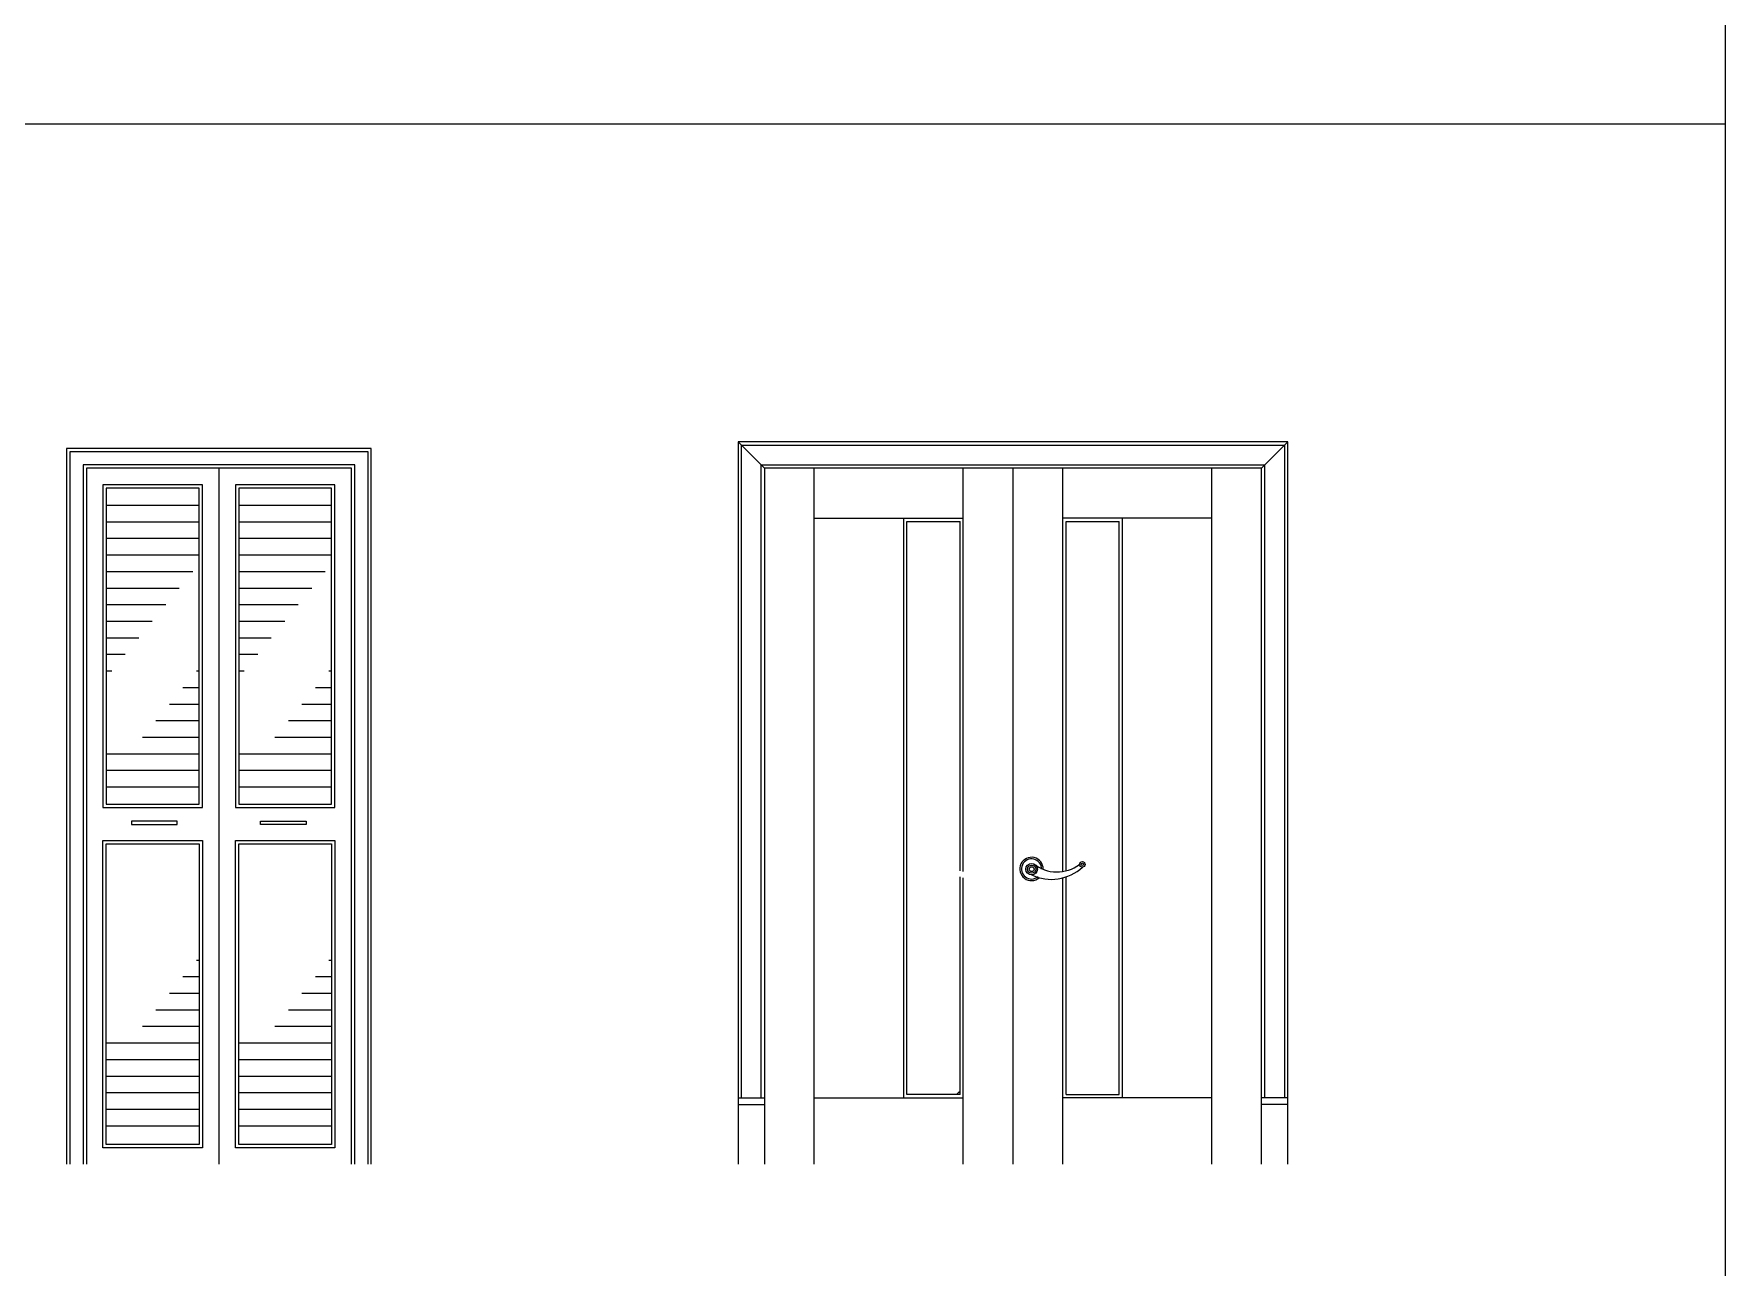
# Model space of a CAD drawing. Header units: millimetres. Extents: x 981 to 33574, y 16402 to 34985.
# Drawn here: x 28469 to 33574, y 25693 to 29415 of the extents above; entities that cross this region are included whole.
import ezdxf

# ---------------------------------------------------------------- set-up
doc = ezdxf.new("R2010")
doc.units = ezdxf.units.MM
doc.layers.add('www.cad-blocks.net', color=7, linetype='Continuous')

# ---------------------------------------------------------------- blocks, each defined once
blk = doc.blocks.new('A$C57843AE8')
for p, q in [((80, 2100), (0, 2180)), ((1660, 2180), (0, 2180)), ((0, 2180), (0, 0)), ((10, 200), (10, 2170)), ((10, 2170), (1650, 2170)), ((1580, 2100), (1660, 2180)), ((1650, 200), (1650, 2170)), ((1650, 200), (1650, 2170)), ((1660, 0), (1660, 2180)), ((70, 200), (70, 2110)), ((70, 2110), (1590, 2110)), ((1580, 2100), (80, 2100)), ((80, 2100), (80, 0)), ((230, 0), (230, 2100)), ((680, 883.3), (680, 2100)), ((830, 0), (830, 2100)), ((830, 0), (830, 2100)), ((980, 883.3), (980, 2100)), ((1430, 0), (1430, 2100)), ((1580, 0), (1580, 2100)), ((1590, 200), (1590, 2110)), ((1590, 200), (1590, 2110)), ((230, 1950), (680, 1950)), ((500, 200), (500, 1950)), ((510, 210), (510, 1940)), ((510, 1940), (670, 1940)), ((670, 885.3), (670, 1940)), ((1430, 1950), (980, 1950)), ((990, 885.3), (990, 1940)), ((990, 1940), (1150, 1940)), ((1150, 210), (1150, 1940)), ((1160, 200), (1160, 1950)), ((670, 210), (670, 867)), ((680, 0), (680, 864)), ((980, 0), (980, 864)), ((990, 210), (990, 867)), ((670, 210), (510, 210)), ((659, 210), (666.7, 217.7)), ((666.7, 217.7), (670, 221)), ((990, 210), (1150, 210)), ((0, 200), (80, 200)), ((0, 180), (80, 180)), ((230, 200), (680, 200)), ((1430, 200), (980, 200)), ((1660, 200), (1580, 200)), ((1660, 180), (1580, 180))]:
    blk.add_line(p, q)
for centre, radius in [((886.2, 890.3), 17.4), ((886.2, 890.3), 12.4), ((886.2, 890.3), 7.42), ((1039.3, 904.7), 8.37), ((1039.3, 904.7), 3.37)]:
    blk.add_circle(centre, radius)
for centre, radius, start, end in [((885.7, 891), 35.3, 358.2273, 311.2705), ((885.7, 891), 30.3, 358.2273, 311.2705), ((945.5, 998.9), 139.2, 244.8192, 312.5456), ((962.7, 995.9), 113.9, 231.4684, 306.7875)]:
    blk.add_arc(centre, radius, start, end)
blk = doc.blocks.new('A$C6E5A48B3')
for p, q in [((0, 2160), (0, 0)), ((920, 2160), (0, 2160)), ((10, 2150), (10, 0)), ((910, 2150), (10, 2150)), ((910, 0), (910, 2150)), ((920, 0), (920, 2160)), ((50, 2110), (50, 0)), ((870, 2110), (50, 2110)), ((60, 2100), (60, 0)), ((860, 2100), (60, 2100)), ((460, 2100), (460, 0)), ((860, 0), (860, 2100)), ((870, 0), (870, 2110)), ((110, 2050), (110, 1076.8)), ((410, 2050), (110, 2050)), ((410, 1076.8), (410, 2050)), ((510, 2050), (510, 1076.8)), ((810, 2050), (510, 2050)), ((810, 1076.8), (810, 2050)), ((120, 2040), (120, 1086.8)), ((400, 2040), (120, 2040)), ((400, 1086.8), (400, 2040)), ((520, 2040), (520, 1086.8)), ((800, 2040), (520, 2040)), ((800, 1086.8), (800, 2040)), ((120, 1988.8), (400, 1988.8)), ((520, 1988.8), (800, 1988.8)), ((120, 1938.8), (400, 1938.8)), ((520, 1938.8), (800, 1938.8)), ((120, 1888.8), (400, 1888.8)), ((120, 1838.8), (400, 1838.8)), ((520, 1888.8), (800, 1888.8)), ((520, 1838.8), (800, 1838.8)), ((120, 1788.8), (380.9, 1788.8)), ((520, 1788.8), (780.9, 1788.8)), ((120, 1738.8), (340.2, 1738.8)), ((520, 1738.8), (740.2, 1738.8)), ((120, 1688.8), (299.4, 1688.8)), ((520, 1688.8), (699.4, 1688.8)), ((120, 1638.8), (258.7, 1638.8)), ((520, 1638.8), (658.7, 1638.8)), ((120, 1588.8), (218, 1588.8)), ((520, 1588.8), (618, 1588.8)), ((120, 1538.8), (177.2, 1538.8)), ((520, 1538.8), (577.2, 1538.8)), ((120, 1488.8), (136.5, 1488.8)), ((392.1, 1488.8), (400, 1488.8)), ((520, 1488.8), (536.5, 1488.8)), ((792.1, 1488.8), (800, 1488.8)), ((351.4, 1438.8), (400, 1438.8)), ((751.4, 1438.8), (800, 1438.8)), ((310.7, 1388.8), (400, 1388.8)), ((710.7, 1388.8), (800, 1388.8)), ((269.9, 1338.8), (400, 1338.8)), ((669.9, 1338.8), (800, 1338.8)), ((229.2, 1288.8), (400, 1288.8)), ((629.2, 1288.8), (800, 1288.8)), ((120, 1238.8), (400, 1238.8)), ((520, 1238.8), (800, 1238.8)), ((120, 1188.8), (400, 1188.8)), ((520, 1188.8), (800, 1188.8)), ((120, 1138.8), (400, 1138.8)), ((520, 1138.8), (800, 1138.8)), ((110, 1076.8), (410, 1076.8)), ((120, 1086.8), (400, 1086.8)), ((510, 1076.8), (810, 1076.8)), ((520, 1086.8), (800, 1086.8)), ((334, 1035.7), (196.6, 1035.7)), ((196.6, 1035.7), (196.6, 1025.4)), ((196.6, 1025.4), (334, 1025.4)), ((334, 1025.4), (334, 1035.7)), ((586, 1025.4), (586, 1035.7)), ((586, 1035.7), (723.4, 1035.7)), ((723.4, 1025.4), (586, 1025.4)), ((723.4, 1035.7), (723.4, 1025.4)), ((110, 50), (110, 976.8)), ((110, 976.8), (410, 976.8)), ((410, 976.8), (410, 50)), ((510, 50), (510, 976.8)), ((510, 976.8), (810, 976.8)), ((810, 976.8), (810, 50)), ((120, 60), (120, 966.8)), ((120, 966.8), (400, 966.8)), ((400, 966.8), (400, 60)), ((520, 60), (520, 966.8)), ((520, 966.8), (800, 966.8)), ((800, 966.8), (800, 60)), ((392.1, 616.2), (400, 616.2)), ((792.1, 616.2), (800, 616.2)), ((351.4, 566.2), (400, 566.2)), ((751.4, 566.2), (800, 566.2)), ((310.7, 516.2), (400, 516.2)), ((710.7, 516.2), (800, 516.2)), ((269.9, 466.2), (400, 466.2)), ((669.9, 466.2), (800, 466.2)), ((229.2, 416.2), (400, 416.2)), ((629.2, 416.2), (800, 416.2)), ((120, 366.2), (400, 366.2)), ((520, 366.2), (800, 366.2)), ((120, 316.2), (400, 316.2)), ((520, 316.2), (800, 316.2)), ((120, 266.2), (400, 266.2)), ((520, 266.2), (800, 266.2)), ((120, 216.2), (400, 216.2)), ((520, 216.2), (800, 216.2)), ((120, 166.2), (400, 166.2)), ((520, 166.2), (800, 166.2)), ((120, 116.2), (400, 116.2)), ((520, 116.2), (800, 116.2)), ((400, 60), (120, 60)), ((800, 60), (520, 60)), ((410, 50), (110, 50)), ((810, 50), (510, 50))]:
    blk.add_line(p, q)
blk = doc.blocks.new('FORMAT')
at = {"color": 155, "true_color": 0x546d8e}
for p, q in [((33574, 34985.3), (33574, 16401.7)), ((33574, 34135.8), (33574, 17047.8)), ((4710.3, 29143.7), (33574, 29143.7))]:
    blk.add_line(p, q, dxfattribs=at)

msp = doc.modelspace()

# ---------------------------------------------------------------- block references
for name, p in [('A$C57843AE8', (30594.4, 26004)), ('A$C6E5A48B3', (28567.5, 26004))]:
    msp.add_blockref(name, p)
at = {"layer": 'www.cad-blocks.net'}
msp.add_blockref('FORMAT', (0, 0), dxfattribs=at)

doc.saveas('drawing.dxf')
